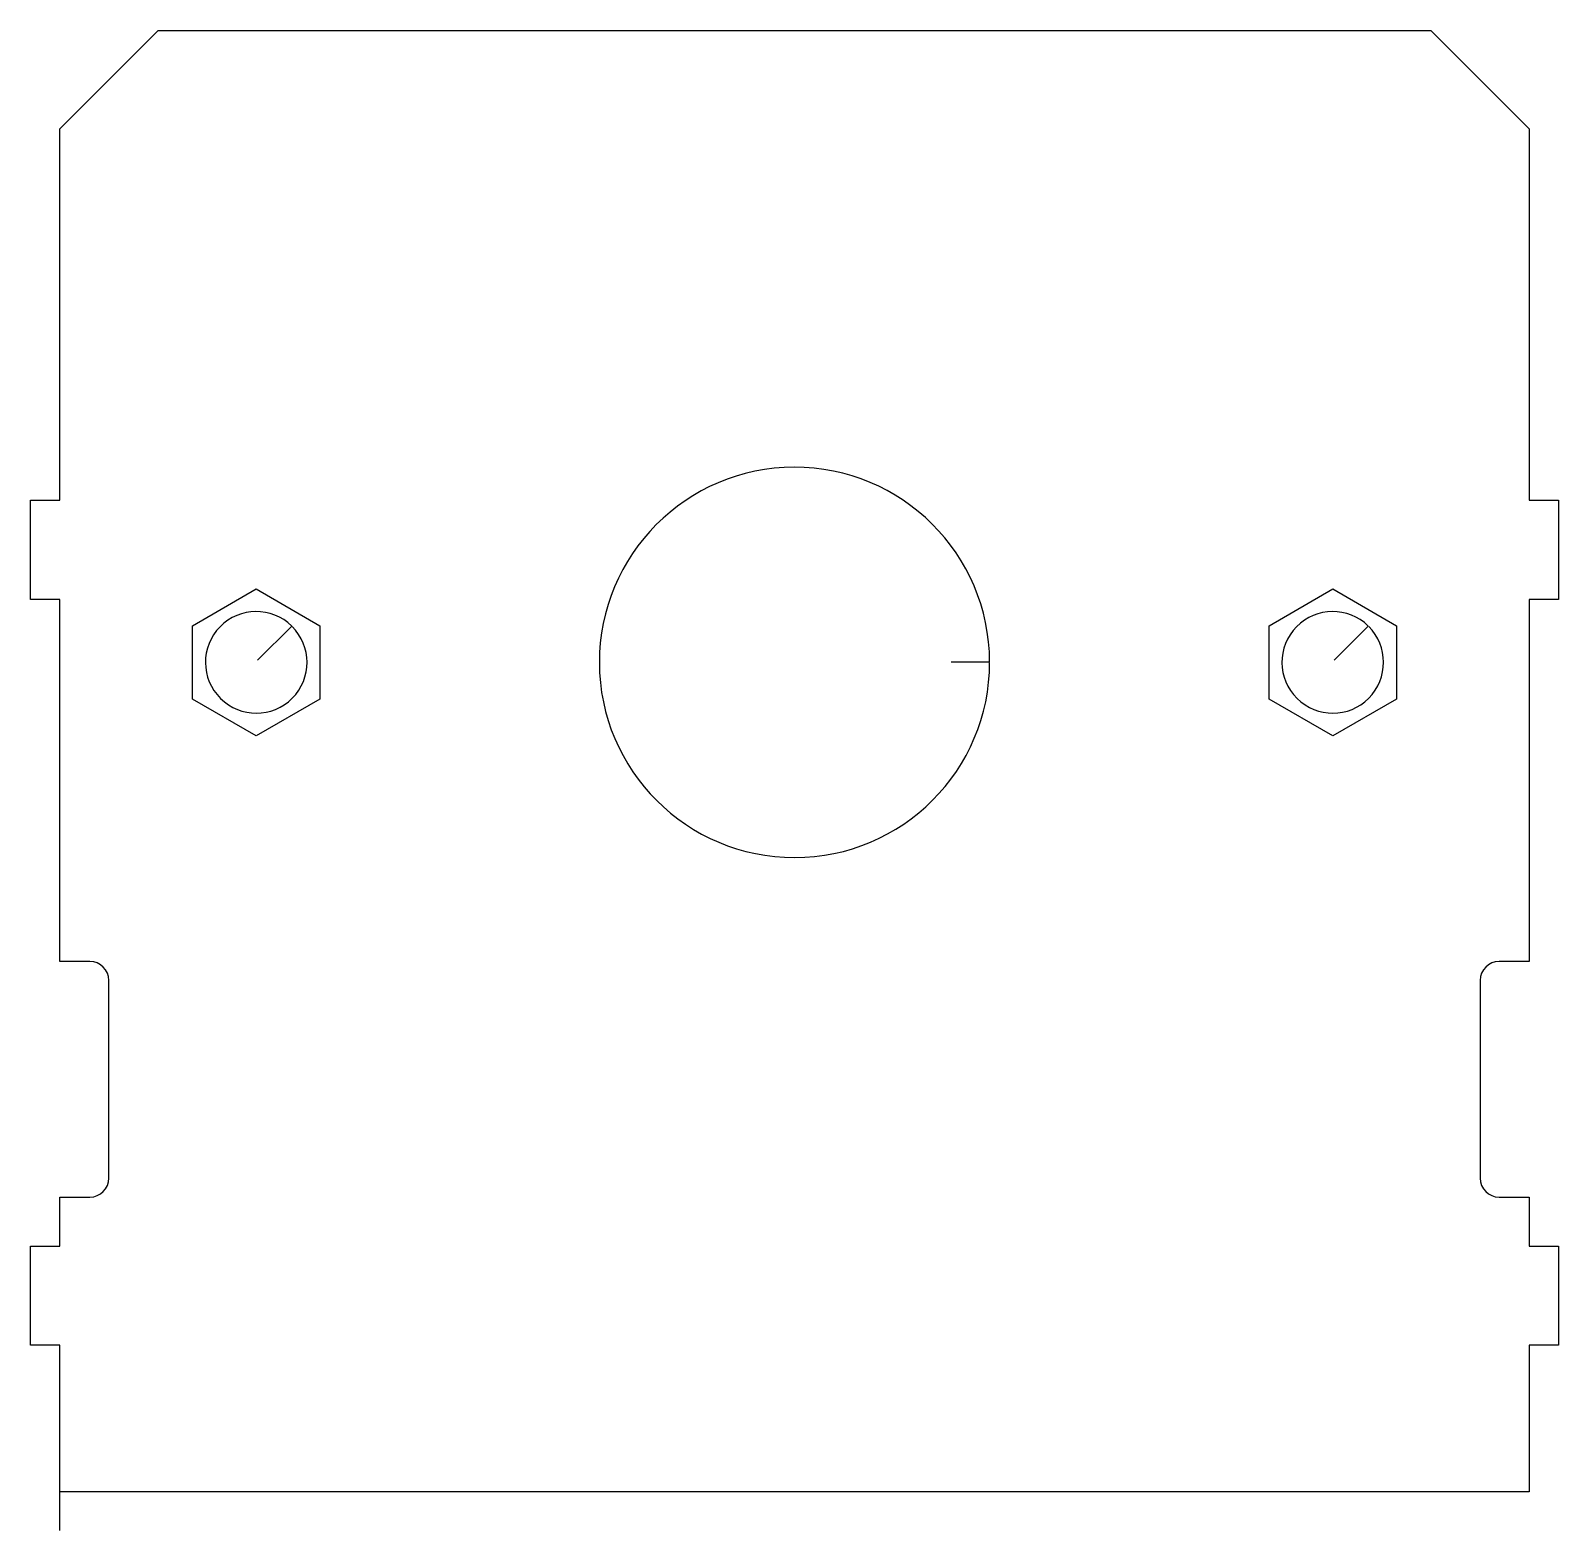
# Model space of a CAD drawing. Extents: x 10 to 166, y 1790 to 1943.
import ezdxf

# ---------------------------------------------------------------- set-up
doc = ezdxf.new("R2010")
doc.units = 0

msp = doc.modelspace()

# ---------------------------------------------------------------- linework, layer by layer
for p, q in [((12.94, 1933.22), (22.98, 1943.26)), ((22.98, 1943.26), (153.02, 1943.26)), ((153.02, 1943.26), (163.06, 1933.22)), ((12.94, 1895.26), (12.94, 1933.22)), ((163.06, 1933.22), (163.06, 1895.26)), ((9.94, 1885.14), (9.94, 1895.26)), ((9.94, 1895.26), (12.94, 1895.26)), ((163.06, 1895.26), (166.06, 1895.26)), ((166.06, 1895.26), (166.06, 1885.14)), ((26.5, 1882.45), (33, 1886.21)), ((33, 1886.21), (39.5, 1882.45)), ((136.5, 1882.45), (143, 1886.21)), ((143, 1886.21), (149.5, 1882.45)), ((12.94, 1885.14), (9.94, 1885.14)), ((12.94, 1848.14), (12.94, 1885.14)), ((166.06, 1885.14), (163.06, 1885.14)), ((163.06, 1885.14), (163.06, 1848.14)), ((26.5, 1874.95), (26.5, 1882.45)), ((33.13, 1878.92), (36.63, 1882.41)), ((39.5, 1882.45), (39.5, 1874.95)), ((136.5, 1874.95), (136.5, 1882.45)), ((143.13, 1878.92), (146.63, 1882.41)), ((149.5, 1882.45), (149.5, 1874.95)), ((104, 1878.76), (107.94, 1878.76)), ((33, 1871.19), (26.5, 1874.95)), ((39.5, 1874.95), (33, 1871.19)), ((143, 1871.19), (136.5, 1874.95)), ((149.5, 1874.95), (143, 1871.19)), ((16, 1848.14), (12.94, 1848.14)), ((163.06, 1848.14), (160, 1848.14)), ((17.94, 1826), (17.94, 1846.2)), ((158.06, 1846.2), (158.06, 1826)), ((12.94, 1819.06), (12.94, 1824.06)), ((12.94, 1824.06), (16, 1824.06)), ((160, 1824.06), (163.06, 1824.06)), ((163.06, 1824.06), (163.06, 1819.06)), ((9.94, 1808.94), (9.94, 1819.06)), ((9.94, 1819.06), (12.94, 1819.06)), ((163.06, 1819.06), (166.06, 1819.06)), ((166.06, 1819.06), (166.06, 1808.94)), ((12.94, 1808.94), (9.94, 1808.94)), ((12.94, 1794), (12.94, 1808.94)), ((166.06, 1808.94), (163.06, 1808.94)), ((163.06, 1808.94), (163.06, 1793.94)), ((12.94, 1790), (12.94, 1794)), ((163.06, 1793.94), (13, 1793.94))]:
    msp.add_line(p, q)
for centre, radius, start, end in [((88, 1878.7), 19.94, 0.1724, 0), ((33, 1878.7), 5.19, 45.6245, 45), ((143, 1878.7), 5.19, 45.6245, 45), ((16, 1846.2), 1.94, 0, 90), ((160, 1846.2), 1.94, 90, 180), ((16, 1826), 1.94, 270, 0), ((160, 1826), 1.94, 180, 270)]:
    msp.add_arc(centre, radius, start, end)

doc.saveas('drawing.dxf')
